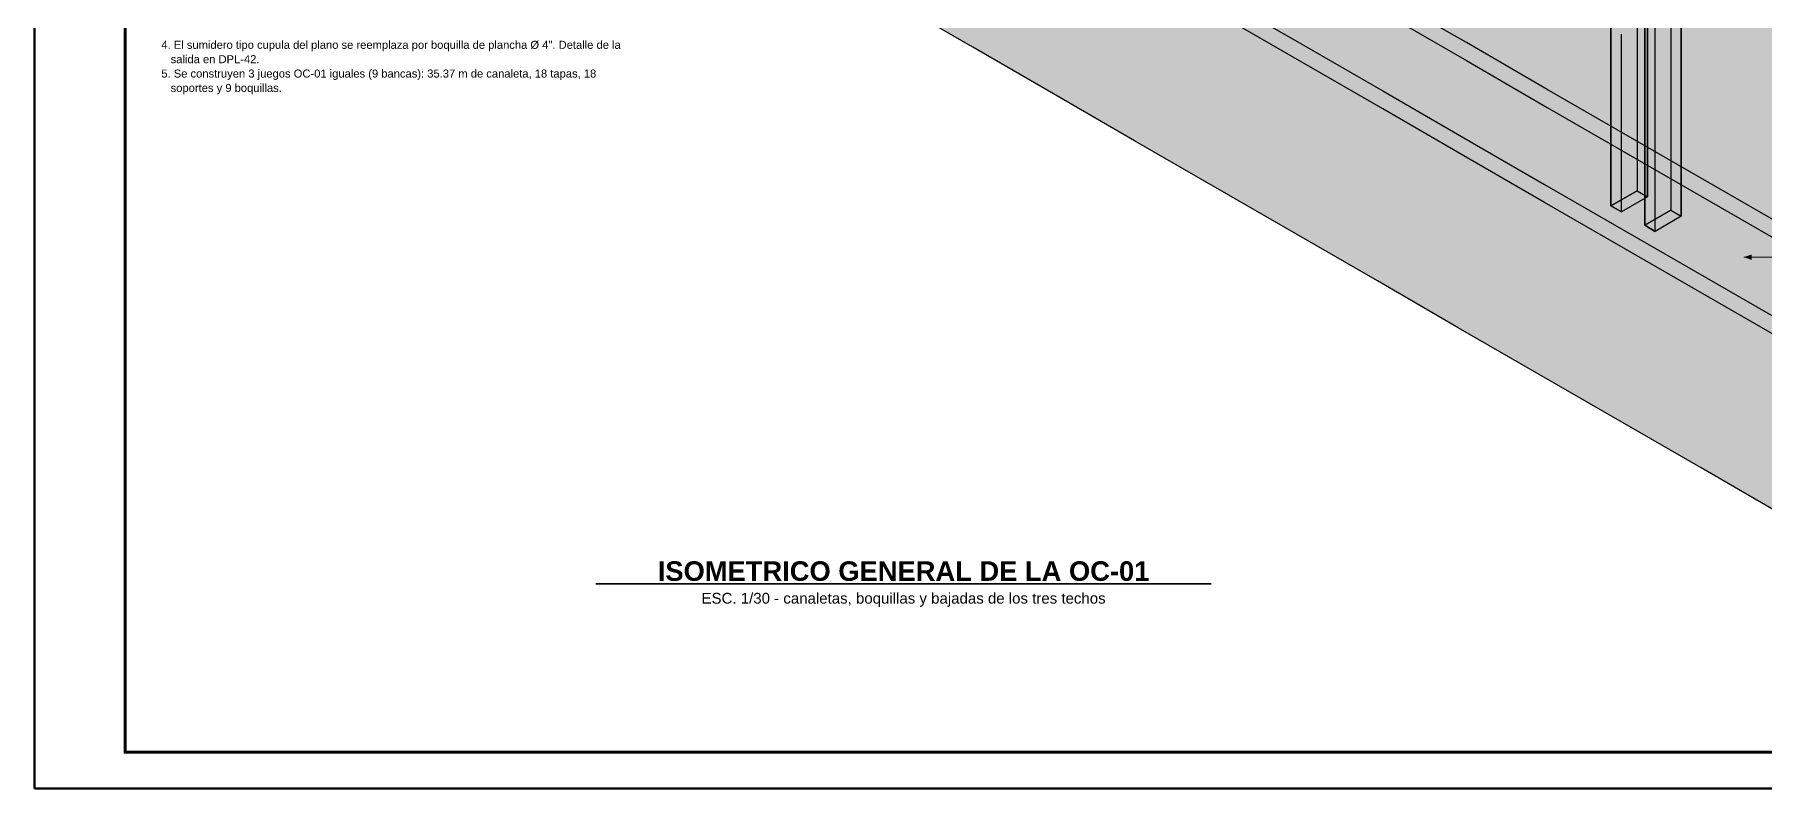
# Model space of a CAD drawing. Header units: metres. Extents: x 0 to 34.2, y 0 to 17.8.
# Drawn here: x 0 to 14.34, y 0 to 6.24 of the extents above; entities that cross this region are included whole.
import ezdxf
from ezdxf.enums import TextEntityAlignment as Align

# ---------------------------------------------------------------- set-up
doc = ezdxf.new("R2010")
doc.units = ezdxf.units.M
doc.header["$LTSCALE"] = 0.25
for name, color, linetype in [('ISO-ARISTAS', 8, 'CONTINUOUS'), ('TEXTOS', 7, 'CONTINUOUS'), ('TEXTOS-NOTAS', 7, 'CONTINUOUS')]:
    doc.layers.add(name, color=color, linetype=linetype)
doc.layers.add('ISO-CONCRETO-SUP', color=254, linetype='CONTINUOUS', true_color=0xe8e8e8)
for name, color, linetype, lineweight in [('LLAMADAS', 30, 'CONTINUOUS', 18), ('MARCO', 7, 'CONTINUOUS', 50), ('TITULOS', 160, 'CONTINUOUS', 35)]:
    doc.layers.add(name, color=color, linetype=linetype, lineweight=lineweight)
doc.styles.get("Standard").update_dxf_attribs({"font": 'arial.ttf'})
doc.styles.add('TITULOS', font='arialbd.ttf')

msp = doc.modelspace()

# ---------------------------------------------------------------- linework, layer by layer
at = {"layer": 'ISO-ARISTAS', "color": 250}
for p, q in [((13.558, 6.607), (13.558, 6.243)), ((13.558, 6.607), (13.558, 6.243)), ((7.773, 6.139), (7.102, 6.526)), ((9.829, 6.552), (10.499, 6.165)), ((11.863, 6.178), (11.192, 6.565)), ((11.863, 6.178), (11.192, 6.565)), ((13.341, 6.118), (13.341, 6.482)), ((13.341, 6.482), (13.341, 6.118)), ((13.644, 6.193), (13.644, 6.557)), ((13.644, 6.557), (13.644, 6.193)), ((10.499, 6.015), (9.829, 6.402)), ((11.192, 6.415), (11.863, 6.028)), ((11.192, 6.415), (11.863, 6.028)), ((13.278, 6.421), (13.278, 6.053)), ((13.278, 6.421), (13.278, 6.053)), ((13.365, 6.003), (13.365, 6.371)), ((13.365, 6.371), (13.365, 6.003)), ((13.428, 6.068), (13.428, 6.432)), ((13.428, 6.068), (13.428, 6.432)), ((12.534, 5.79), (11.863, 6.178)), ((12.534, 5.79), (11.863, 6.178)), ((13.061, 5.928), (13.061, 6.296)), ((13.061, 6.296), (13.061, 5.928)), ((13.148, 5.878), (13.148, 6.246)), ((13.148, 5.878), (13.148, 6.246)), ((13.558, 6.243), (13.558, 5.88)), ((13.558, 6.243), (13.558, 5.88)), ((13.644, 5.83), (13.644, 6.193)), ((13.644, 6.193), (13.644, 5.83)), ((8.443, 5.752), (7.773, 6.139)), ((10.499, 6.165), (11.17, 5.778)), ((11.863, 6.028), (12.534, 5.64)), ((11.863, 6.028), (12.534, 5.64)), ((13.278, 6.053), (13.278, 5.686)), ((13.278, 6.053), (13.278, 5.686)), ((13.341, 5.755), (13.341, 6.118)), ((13.341, 6.118), (13.341, 5.755)), ((13.428, 5.705), (13.428, 6.068)), ((13.428, 5.705), (13.428, 6.068)), ((11.17, 5.628), (10.499, 6.015)), ((13.061, 5.561), (13.061, 5.928)), ((13.061, 5.928), (13.061, 5.561)), ((13.365, 5.636), (13.365, 6.003)), ((13.365, 6.003), (13.365, 5.636)), ((9.114, 5.365), (8.443, 5.752)), ((11.17, 5.778), (11.841, 5.39)), ((13.204, 5.403), (12.534, 5.79)), ((13.204, 5.403), (12.534, 5.79)), ((13.148, 5.511), (13.148, 5.878)), ((13.148, 5.511), (13.148, 5.878)), ((13.341, 5.391), (13.341, 5.755)), ((13.341, 5.755), (13.341, 5.391)), ((13.558, 5.88), (13.558, 5.516)), ((13.558, 5.88), (13.558, 5.516)), ((13.644, 5.466), (13.644, 5.83)), ((13.644, 5.83), (13.644, 5.466)), ((11.841, 5.24), (11.17, 5.628)), ((12.534, 5.64), (13.204, 5.253)), ((12.534, 5.64), (13.204, 5.253)), ((13.278, 5.686), (13.278, 5.318)), ((13.278, 5.686), (13.278, 5.318)), ((13.365, 5.268), (13.365, 5.636)), ((13.365, 5.636), (13.365, 5.268)), ((13.428, 5.341), (13.428, 5.705)), ((13.428, 5.341), (13.428, 5.705)), ((13.061, 5.193), (13.061, 5.561)), ((13.061, 5.561), (13.061, 5.193)), ((13.148, 5.143), (13.148, 5.511)), ((13.148, 5.143), (13.148, 5.511)), ((13.558, 5.516), (13.558, 5.153)), ((13.558, 5.516), (13.558, 5.153)), ((13.644, 5.103), (13.644, 5.466)), ((13.644, 5.466), (13.644, 5.103)), ((9.784, 4.978), (9.114, 5.365)), ((11.841, 5.39), (12.511, 5.003)), ((13.875, 5.016), (13.204, 5.403)), ((13.875, 5.016), (13.204, 5.403)), ((13.278, 5.318), (13.278, 4.95)), ((13.278, 5.318), (13.278, 4.95)), ((13.341, 5.028), (13.341, 5.391)), ((13.341, 5.391), (13.341, 5.028)), ((13.428, 4.978), (13.428, 5.341)), ((13.428, 4.978), (13.428, 5.341)), ((12.511, 4.853), (11.841, 5.24)), ((13.061, 4.825), (13.061, 5.193)), ((13.061, 5.193), (13.061, 4.825)), ((13.204, 5.253), (13.875, 4.866)), ((13.204, 5.253), (13.875, 4.866)), ((13.365, 4.901), (13.365, 5.268)), ((13.365, 5.268), (13.365, 4.901)), ((13.148, 4.776), (13.148, 5.143)), ((13.148, 4.776), (13.148, 5.143)), ((13.341, 4.664), (13.341, 5.028)), ((13.341, 5.028), (13.341, 4.664)), ((13.558, 5.153), (13.558, 4.789)), ((13.558, 5.153), (13.558, 4.789)), ((13.644, 4.739), (13.644, 5.103)), ((13.644, 5.103), (13.644, 4.739)), ((10.455, 4.59), (9.784, 4.978)), ((12.511, 5.003), (13.182, 4.616)), ((13.061, 4.825), (13.278, 4.95)), ((13.278, 4.95), (13.061, 4.825)), ((13.365, 4.901), (13.148, 4.776)), ((13.365, 4.901), (13.148, 4.776)), ((13.278, 4.95), (13.365, 4.901)), ((13.278, 4.95), (13.365, 4.901)), ((13.428, 4.614), (13.428, 4.978)), ((13.428, 4.614), (13.428, 4.978)), ((14.545, 4.629), (13.875, 5.016)), ((14.545, 4.629), (13.875, 5.016)), ((13.182, 4.466), (12.511, 4.853)), ((13.148, 4.776), (13.061, 4.825)), ((13.061, 4.825), (13.148, 4.776)), ((13.341, 4.664), (13.558, 4.789)), ((13.558, 4.789), (13.341, 4.664)), ((13.644, 4.739), (13.428, 4.614)), ((13.644, 4.739), (13.428, 4.614)), ((13.558, 4.789), (13.644, 4.739)), ((13.558, 4.789), (13.644, 4.739)), ((13.875, 4.866), (14.545, 4.479)), ((13.875, 4.866), (14.545, 4.479)), ((11.126, 4.203), (10.455, 4.59)), ((13.182, 4.616), (13.853, 4.229)), ((13.428, 4.614), (13.341, 4.664)), ((13.341, 4.664), (13.428, 4.614)), ((13.853, 4.079), (13.182, 4.466)), ((11.796, 3.816), (11.126, 4.203)), ((13.853, 4.229), (14.523, 3.842)), ((14.523, 3.692), (13.853, 4.079)), ((12.467, 3.429), (11.796, 3.816)), ((13.138, 3.042), (12.467, 3.429)), ((13.808, 2.654), (13.138, 3.042)), ((14.479, 2.267), (13.808, 2.654))]:
    msp.add_line(p, q, dxfattribs=at)
at = {"layer": 'ISO-CONCRETO-SUP', "true_color": 0xc9c7c0}
for points in [[(7.795, 6.926), (8.465, 6.539), (7.102, 6.526), (7.773, 6.139)], [(9.158, 6.939), (9.829, 6.552), (8.465, 6.539), (9.136, 6.152)], [(11.755, 6.89), (12.426, 6.503), (11.192, 6.565), (11.863, 6.178)], [(12.989, 6.828), (13.659, 6.44), (12.426, 6.503), (13.096, 6.115)], [(14.222, 6.765), (14.893, 6.378), (13.659, 6.44), (14.33, 6.053)], [(8.465, 6.539), (9.136, 6.152), (7.773, 6.139), (8.443, 5.752)], [(9.829, 6.552), (10.499, 6.165), (9.136, 6.152), (9.807, 5.765)], [(12.426, 6.503), (13.096, 6.115), (11.863, 6.178), (12.534, 5.79)], [(13.659, 6.44), (14.33, 6.053), (13.096, 6.115), (13.767, 5.728)], [(14.893, 6.378), (15.564, 5.991), (14.33, 6.053), (15.001, 5.666)], [(9.136, 6.152), (9.807, 5.765), (8.443, 5.752), (9.114, 5.365)], [(10.499, 6.165), (11.17, 5.778), (9.807, 5.765), (10.477, 5.378)], [(13.096, 6.115), (13.767, 5.728), (12.534, 5.79), (13.204, 5.403)], [(14.33, 6.053), (15.001, 5.666), (13.767, 5.728), (14.438, 5.341)], [(9.807, 5.765), (10.477, 5.378), (9.114, 5.365), (9.784, 4.978)], [(11.17, 5.778), (11.841, 5.39), (10.477, 5.378), (11.148, 4.99)], [(13.767, 5.728), (14.438, 5.341), (13.204, 5.403), (13.875, 5.016)], [(10.477, 5.378), (11.148, 4.99), (9.784, 4.978), (10.455, 4.59)], [(11.841, 5.39), (12.511, 5.003), (11.148, 4.99), (11.818, 4.603)], [(14.438, 5.341), (15.108, 4.954), (13.875, 5.016), (14.545, 4.629)], [(11.148, 4.99), (11.818, 4.603), (10.455, 4.59), (11.126, 4.203)], [(12.511, 5.003), (13.182, 4.616), (11.818, 4.603), (12.489, 4.216)], [(11.818, 4.603), (12.489, 4.216), (11.126, 4.203), (11.796, 3.816)], [(13.182, 4.616), (13.853, 4.229), (12.489, 4.216), (13.16, 3.829)], [(12.489, 4.216), (13.16, 3.829), (11.796, 3.816), (12.467, 3.429)], [(13.853, 4.229), (14.523, 3.842), (13.16, 3.829), (13.83, 3.442)], [(13.16, 3.829), (13.83, 3.442), (12.467, 3.429), (13.138, 3.042)], [(14.523, 3.842), (15.194, 3.454), (13.83, 3.442), (14.501, 3.054)], [(13.83, 3.442), (14.501, 3.054), (13.138, 3.042), (13.808, 2.654)], [(14.501, 3.054), (15.172, 2.667), (13.808, 2.654), (14.479, 2.267)]]:
    msp.add_solid(points, dxfattribs=at)
at = {"layer": 'ISO-CONCRETO-SUP', "true_color": 0xb9c7a5}
for points in [[(10.522, 6.802), (11.192, 6.415), (9.829, 6.402), (10.499, 6.015)], [(11.192, 6.415), (11.863, 6.028), (10.499, 6.015), (11.17, 5.628)], [(11.863, 6.028), (12.534, 5.64), (11.17, 5.628), (11.841, 5.24)], [(12.534, 5.64), (13.204, 5.253), (11.841, 5.24), (12.511, 4.853)], [(13.204, 5.253), (13.875, 4.866), (12.511, 4.853), (13.182, 4.466)], [(13.875, 4.866), (14.545, 4.479), (13.182, 4.466), (13.853, 4.079)], [(14.545, 4.479), (15.216, 4.092), (13.853, 4.079), (14.523, 3.692)]]:
    msp.add_solid(points, dxfattribs=at)
at = {"layer": 'ISO-CONCRETO-SUP', "true_color": 0x575d65}
for points in [[(13.558, 6.243), (13.341, 6.118), (13.558, 6.607), (13.341, 6.482)], [(13.644, 6.193), (13.428, 6.068), (13.644, 6.557), (13.428, 6.432)], [(13.278, 6.053), (13.061, 5.928), (13.278, 6.421), (13.061, 6.296)], [(13.365, 6.003), (13.148, 5.878), (13.365, 6.371), (13.148, 6.246)], [(13.558, 5.88), (13.341, 5.755), (13.558, 6.243), (13.341, 6.118)], [(13.644, 5.83), (13.428, 5.705), (13.644, 6.193), (13.428, 6.068)], [(13.278, 5.686), (13.061, 5.561), (13.278, 6.053), (13.061, 5.928)], [(13.365, 5.636), (13.148, 5.511), (13.365, 6.003), (13.148, 5.878)], [(13.558, 5.516), (13.341, 5.391), (13.558, 5.88), (13.341, 5.755)], [(13.644, 5.466), (13.428, 5.341), (13.644, 5.83), (13.428, 5.705)], [(13.278, 5.318), (13.061, 5.193), (13.278, 5.686), (13.061, 5.561)], [(13.365, 5.268), (13.148, 5.143), (13.365, 5.636), (13.148, 5.511)], [(13.558, 5.153), (13.341, 5.028), (13.558, 5.516), (13.341, 5.391)], [(13.644, 5.103), (13.428, 4.978), (13.644, 5.466), (13.428, 5.341)], [(13.278, 4.95), (13.061, 4.825), (13.278, 5.318), (13.061, 5.193)], [(13.365, 4.901), (13.148, 4.776), (13.365, 5.268), (13.148, 5.143)], [(13.558, 4.789), (13.341, 4.664), (13.558, 5.153), (13.341, 5.028)], [(13.644, 4.739), (13.428, 4.614), (13.644, 5.103), (13.428, 4.978)]]:
    msp.add_solid(points, dxfattribs=at)
at = {"layer": 'ISO-CONCRETO-SUP', "true_color": 0x616771}
for points in [[(13.558, 6.243), (13.644, 6.193), (13.558, 6.607), (13.644, 6.557)], [(13.341, 6.118), (13.428, 6.068), (13.341, 6.482), (13.428, 6.432)], [(13.278, 6.053), (13.365, 6.003), (13.278, 6.421), (13.365, 6.371)], [(13.061, 5.928), (13.148, 5.878), (13.061, 6.296), (13.148, 6.246)], [(13.558, 5.88), (13.644, 5.83), (13.558, 6.243), (13.644, 6.193)], [(13.278, 5.686), (13.365, 5.636), (13.278, 6.053), (13.365, 6.003)], [(13.341, 5.755), (13.428, 5.705), (13.341, 6.118), (13.428, 6.068)], [(13.061, 5.561), (13.148, 5.511), (13.061, 5.928), (13.148, 5.878)], [(13.341, 5.391), (13.428, 5.341), (13.341, 5.755), (13.428, 5.705)], [(13.558, 5.516), (13.644, 5.466), (13.558, 5.88), (13.644, 5.83)], [(13.278, 5.318), (13.365, 5.268), (13.278, 5.686), (13.365, 5.636)], [(13.061, 5.193), (13.148, 5.143), (13.061, 5.561), (13.148, 5.511)], [(13.558, 5.153), (13.644, 5.103), (13.558, 5.516), (13.644, 5.466)], [(13.278, 4.95), (13.365, 4.901), (13.278, 5.318), (13.365, 5.268)], [(13.341, 5.028), (13.428, 4.978), (13.341, 5.391), (13.428, 5.341)], [(13.061, 4.825), (13.148, 4.776), (13.061, 5.193), (13.148, 5.143)], [(13.341, 4.664), (13.428, 4.614), (13.341, 5.028), (13.428, 4.978)], [(13.558, 4.789), (13.644, 4.739), (13.558, 5.153), (13.644, 5.103)]]:
    msp.add_solid(points, dxfattribs=at)
at = {"layer": 'ISO-CONCRETO-SUP', "true_color": 0xb5b3ad}
for points in [[(11.192, 6.415), (11.863, 6.028), (11.192, 6.565), (11.863, 6.178)], [(11.863, 6.028), (12.534, 5.64), (11.863, 6.178), (12.534, 5.79)], [(12.534, 5.64), (13.204, 5.253), (12.534, 5.79), (13.204, 5.403)], [(13.204, 5.253), (13.875, 4.866), (13.204, 5.403), (13.875, 5.016)], [(13.875, 4.866), (14.545, 4.479), (13.875, 5.016), (14.545, 4.629)]]:
    msp.add_solid(points, dxfattribs=at)
at = {"layer": 'ISO-CONCRETO-SUP', "true_color": 0x6b737d}
for points in [[(13.278, 4.95), (13.365, 4.901), (13.061, 4.825), (13.148, 4.776)], [(13.558, 4.789), (13.644, 4.739), (13.341, 4.664), (13.428, 4.614)]]:
    msp.add_solid(points, dxfattribs=at)
at = {"layer": 'LLAMADAS'}
msp.add_line((18.48, 4.4), (14.162, 4.4), dxfattribs=at)
msp.add_solid([(14.162, 4.4), (14.228, 4.377), (14.228, 4.423)], dxfattribs=at)
at = {"layer": 'MARCO'}
msp.add_lwpolyline([(0, 0), (25.23, 0), (25.23, 17.82), (0, 17.82)], close=True, dxfattribs=at)
at = {"layer": 'MARCO', "const_width": 0.024}
msp.add_lwpolyline([(0.75, 0.3), (24.93, 0.3), (24.93, 17.52), (0.75, 17.52)], close=True, dxfattribs=at)
at = {"layer": 'TITULOS'}
msp.add_line((4.65, 1.695), (9.75, 1.695), dxfattribs=at)

# ---------------------------------------------------------------- texts
at = {"layer": 'TEXTOS'}
msp.add_text('ESC. 1/30 - canaletas, boquillas y bajadas de los tres techos', height=0.0891, dxfattribs=at).set_placement((7.2, 1.575), align=Align.MIDDLE_CENTER)
at = {"layer": 'TEXTOS-NOTAS'}
for s, p in [('4. El sumidero tipo cupula del plano se reemplaza por boquilla de plancha Ø 4". Detalle de la', (1.05, 6.126)), ('   salida en DPL-42.', (1.05, 6.007)), ('5. Se construyen 3 juegos OC-01 iguales (9 bancas): 35.37 m de canaleta, 18 tapas, 18', (1.05, 5.888)), ('   soportes y 9 boquillas.', (1.05, 5.769))]:
    msp.add_text(s, height=0.0663, dxfattribs=at).set_placement(p)
at = {"layer": 'TITULOS', "style": 'TITULOS'}
msp.add_text('ISOMETRICO GENERAL DE LA OC-01', height=0.162, dxfattribs=at).set_placement((7.2, 1.8), align=Align.MIDDLE_CENTER)

doc.saveas('drawing.dxf')
